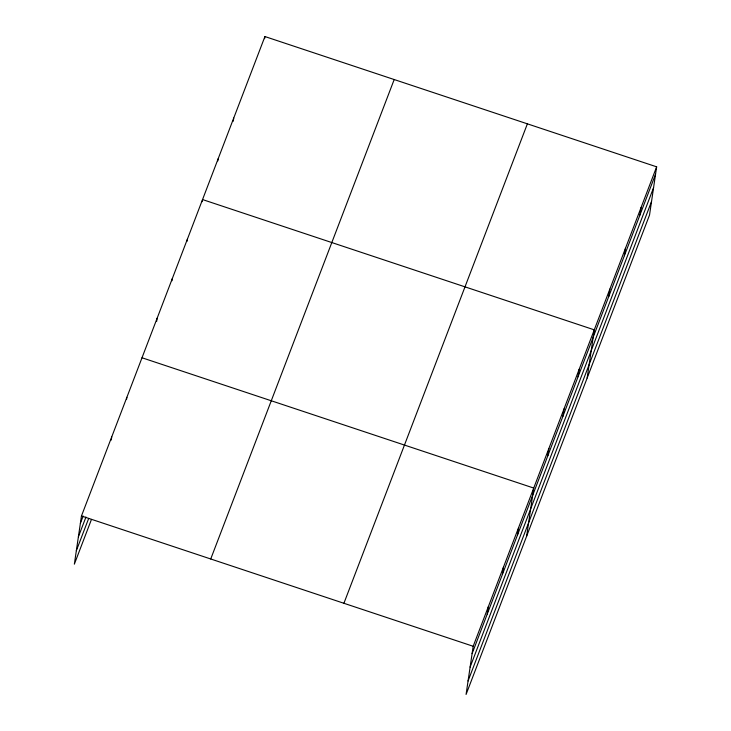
<?xml version="1.0" encoding="UTF-8"?>
<svg xmlns="http://www.w3.org/2000/svg" width="731" height="731" viewBox="0 0 731 731"><rect width="100%" height="100%" fill="white"/><g stroke="black" fill="none" stroke-linecap="round" stroke-linejoin="round"><path stroke-width="1.1" d="M656.648 166.832L473.185 646.277L466.076 694.45L649.539 215.015L656.648 166.832L264.924 36.55L81.461 515.985L74.352 564.168L91.476 519.403M111.267 440.044L111.733 436.882M126.554 399.437L126.865 397.326M156.672 321.384L157.138 318.223M171.968 280.777L172.278 278.666M187.099 241.221L187.41 239.11M202.24 201.665L202.551 199.563L594.276 329.845L587.157 378.018M217.829 160.911L218.14 158.81M233.271 121.218L233.737 118.056M264.613 38.661L264.924 36.55M487.239 614.095L488.326 606.721M502.371 574.539L503.458 567.165M517.511 534.982L518.599 527.608M526.622 536.234L533.731 488.061L142.006 357.77M547.775 455.879L548.871 448.505M562.916 416.323L564.003 408.949M578.047 376.767L579.135 369.402M608.777 296.466L609.864 289.092M624.375 255.713L625.462 248.339M639.972 214.96L641.06 207.586M80.373 523.359L83.16 516.077M78.381 536.828L85.956 517.045M76.335 550.699L88.689 518.434M210.729 558.987L394.192 79.542M343.917 603.276L527.38 123.841M472.098 653.642L655.561 174.206M470.115 667.111L653.578 187.675M468.059 680.981L651.522 201.546M81.461 515.985L473.185 646.277"/></g></svg>
